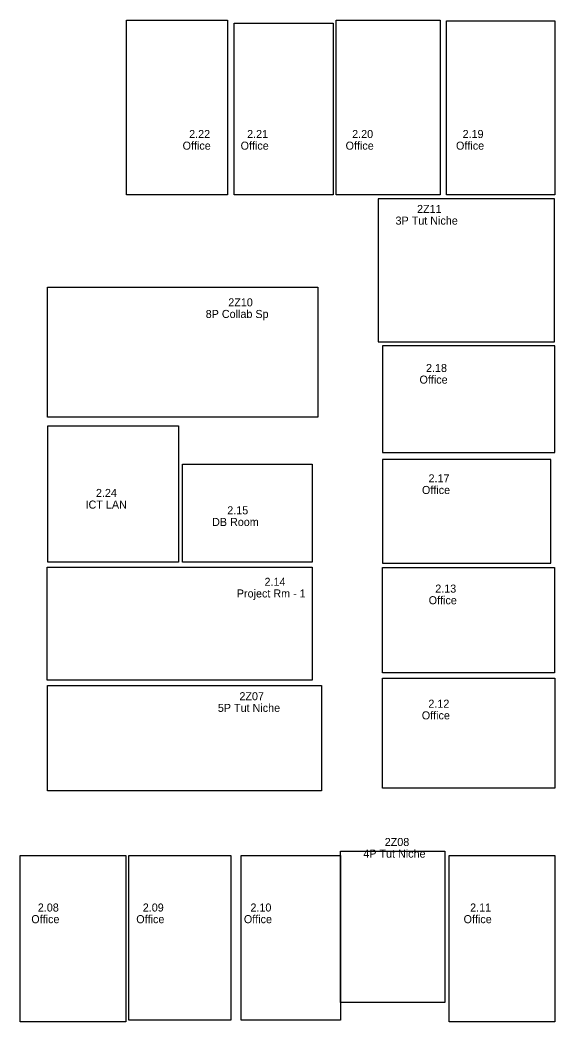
# Model space of a CAD drawing. Header units: millimetres. Extents: x 89863 to 339490, y 9370 to 52720.
# Drawn here: x 217451 to 230739, y 9370 to 34246 of the extents above; entities that cross this region are included whole.
import ezdxf

# ---------------------------------------------------------------- set-up
doc = ezdxf.new("R2010")
doc.units = ezdxf.units.MM
doc.layers.add('A-AREA-IDEN', color=7, linetype='Continuous')
doc.layers.add('A-AREA-ROOM', color=7, linetype='Continuous')

msp = doc.modelspace()

# ---------------------------------------------------------------- linework, layer by layer
at = {"layer": 'A-AREA-ROOM'}
for points in [[(220099, 34246), (222606, 34246), (222606, 29908), (220099, 29908)], [(222769, 34167), (225230, 34167), (225230, 29908), (222769, 29908)], [(225300, 34246), (227885, 34246), (227885, 29908), (225300, 29908)], [(228048, 34227), (230739, 34227), (230739, 29908), (228048, 29908)], [(230724, 29806), (226351, 29806), (226351, 26258), (230724, 26258)], [(224845, 24385), (218130, 24385), (218130, 27617), (224845, 27617)], [(230739, 26156), (226453, 26156), (226453, 23508), (230739, 23508)], [(218140, 24170), (221384, 24170), (221384, 20786), (218140, 20786)], [(221486, 23216), (224708, 23216), (224708, 20786), (221486, 20786)], [(230636, 23333), (226453, 23333), (226453, 20758), (230636, 20758)], [(218121, 20664), (224708, 20664), (224708, 17858), (218121, 17858)], [(226453, 20656), (230730, 20656), (230730, 18035), (226453, 18035)], [(218136, 17721), (224938, 17721), (224938, 15108), (218136, 15108)], [(230739, 15178), (226453, 15178), (226453, 17906), (230739, 17906)], [(217451, 13506), (220081, 13506), (220081, 9370), (217451, 9370)], [(220151, 13506), (222689, 13506), (222689, 9416), (220151, 9416)], [(222944, 13506), (225413, 13506), (225413, 9416), (222944, 9416)], [(228005, 9850), (225413, 9850), (225413, 13608), (228005, 13608)], [(228107, 13506), (230739, 13506), (230739, 9370), (228107, 9370)]]:
    msp.add_lwpolyline(points, close=True, dxfattribs=at)

# ---------------------------------------------------------------- texts
at = {"layer": 'A-AREA-IDEN'}
for s, p in [('2.22', (221652, 31316)), ('2.21', (223092, 31316)), ('2.20', (225701, 31316)), ('2.19', (228444, 31316)), ('Office', (221489, 31027)), ('Office', (222930, 31027)), ('Office', (225538, 31027)), ('Office', (228281, 31027)), ('2Z11', (227313, 29455)), ('3P Tut Niche', (226779, 29166)), ('2Z10', (222623, 27137)), ('8P Collab Sp', (222063, 26848)), ('2.18', (227536, 25507)), ('Office', (227374, 25218)), ('2.17', (227598, 22767)), ('Office', (227435, 22478)), ('2.24', (219336, 22404)), ('ICT LAN', (219079, 22115)), ('2.15', (222598, 21973)), ('DB Room', (222221, 21684)), ('2.14', (223524, 20198)), ('2.13', (227765, 20029)), ('Project Rm - 1', (222837, 19909)), ('Office', (227602, 19740)), ('2Z07', (222900, 17357)), ('5P Tut Niche', (222365, 17068)), ('2.12', (227594, 17171)), ('Office', (227431, 16882)), ('2Z08', (226510, 13738)), ('4P Tut Niche', (225978, 13449)), ('2.08', (217893, 12111)), ('2.09', (220500, 12111)), ('2.10', (223174, 12111)), ('2.11', (228632, 12111)), ('Office', (217731, 11822)), ('Office', (220338, 11822)), ('Office', (223011, 11822)), ('Office', (228469, 11822))]:
    msp.add_text(s, height=200, dxfattribs=at).set_placement(p)

doc.saveas('drawing.dxf')
